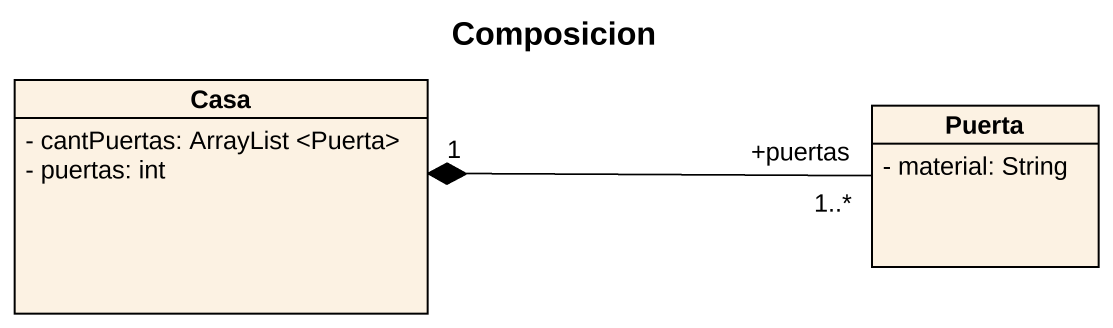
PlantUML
@startuml
title Composicion
hide circle
hide empty members
skinparam classAttributeIconSize 0
class Casa {
  - cantPuertas: ArrayList <Puerta>
  - puertas: int
}
class Puerta {
  - material: String
}
Puerta "+puertas\n1..*" -left-* "1" Casa
@enduml
